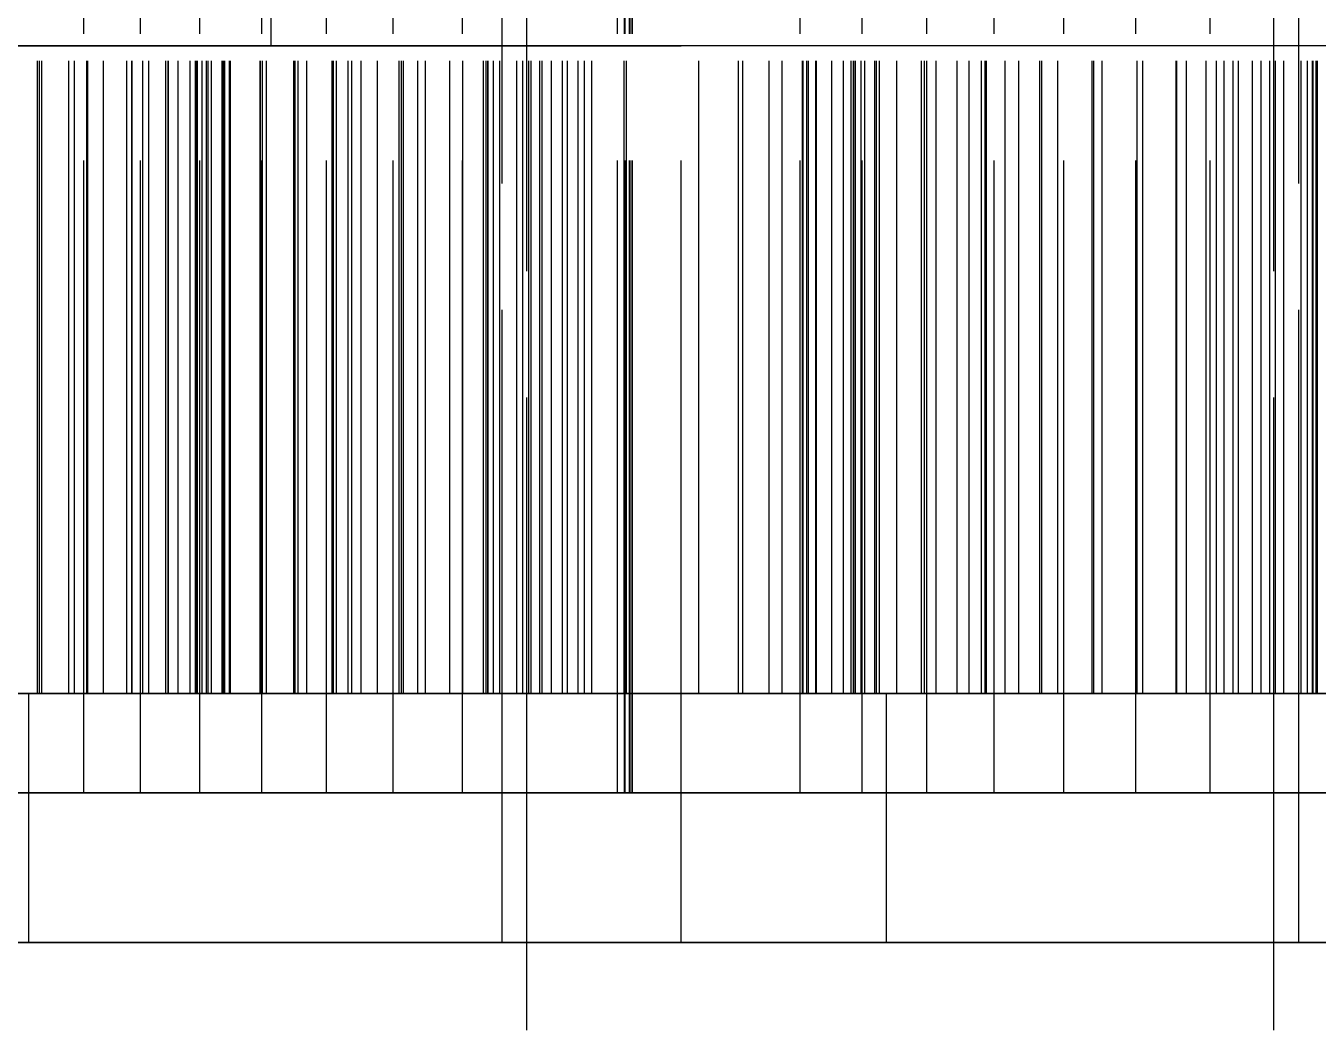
# Model space of a CAD drawing. Header units: millimetres. Extents: x -9 to 234, y -53 to 196.
# Drawn here: x 165.72 to 168.315, y -18.678 to -16.66 of the extents above; entities that cross this region are included whole.
import ezdxf

# ---------------------------------------------------------------- set-up
doc = ezdxf.new("R2010")
doc.units = ezdxf.units.MM
doc.linetypes.add('DASHED', pattern=[1.524, 1.27, -0.254])
doc.layers.add('HIDDEN', color=8, linetype='DASHED')
doc.layers.add('VISIBLE', color=7, linetype='CONTINUOUS')

msp = doc.modelspace()

# ---------------------------------------------------------------- linework, layer by layer
at = {"layer": 'HIDDEN'}
for points in [[(166.21207, -16.7), (166.21207, -14.9)], [(165.83628, -18.2), (165.83628, -15.2)], [(165.83628, -18.2), (165.83628, -15.2)], [(165.94992, -18.2), (165.94992, -15.2)], [(165.94992, -18.2), (165.94992, -15.2)], [(166.06918, -18.2), (166.06918, -15.2)], [(166.06918, -18.2), (166.06918, -15.2)], [(166.19372, -18.2), (166.19372, -15.2)], [(166.19372, -18.2), (166.19372, -15.2)], [(166.32324, -18.2), (166.32324, -15.2)], [(166.32324, -18.2), (166.32324, -15.2)], [(166.45753, -18.2), (166.45753, -15.2)], [(166.45753, -18.2), (166.45753, -15.2)], [(166.59637, -18.2), (166.59637, -15.2)], [(166.59637, -18.2), (166.59637, -15.2)], [(166.90755, -18.2), (166.90755, -15.2)], [(166.90755, -18.2), (166.90755, -15.2)], [(166.92161, -18.2), (166.92161, -15.2)], [(166.92161, -18.2), (166.92161, -15.2)], [(166.92309, -18.2), (166.92309, -15.2)], [(166.92309, -18.2), (166.92309, -15.2)], [(166.9317, -18.2), (166.9317, -15.2)], [(166.9317, -18.2), (166.9317, -15.2)], [(166.93299, -18.2), (166.93299, -15.2)], [(166.93299, -18.2), (166.93299, -15.2)], [(166.93707, -18.2), (166.93707, -15.2)], [(166.93707, -18.2), (166.93707, -15.2)], [(166.93756, -18.2), (166.93756, -15.2)], [(166.93756, -18.2), (166.93756, -15.2)], [(167.27447, -18.2), (167.27447, -15.2)], [(167.27447, -18.2), (167.27447, -15.2)], [(167.39896, -18.2), (167.39896, -15.2)], [(167.39896, -18.2), (167.39896, -15.2)], [(167.52893, -18.2), (167.52893, -15.2)], [(167.52893, -18.2), (167.52893, -15.2)], [(167.66401, -18.2), (167.66401, -15.2)], [(167.66401, -18.2), (167.66401, -15.2)], [(167.80393, -18.2), (167.80393, -15.2)], [(167.80393, -18.2), (167.80393, -15.2)], [(167.94847, -18.2), (167.94847, -15.2)], [(167.94847, -18.2), (167.94847, -15.2)], [(168.09743, -18.2), (168.09743, -15.2)], [(168.09743, -18.2), (168.09743, -15.2)], [(166.72582, -20.2), (166.72582, -15.3)], [(168.22582, -20.2), (168.22582, -15.3)], [(165.74308, -18), (165.74308, -15.4)], [(165.74718, -18), (165.74718, -15.4)], [(165.75198, -18), (165.75198, -15.4)], [(165.80634, -18), (165.80634, -15.4)], [(165.81761, -18), (165.81761, -15.4)], [(165.84212, -18), (165.84212, -15.4)], [(165.844, -18), (165.844, -15.4)], [(165.87597, -18), (165.87597, -15.4)], [(165.92237, -18), (165.92237, -15.4)], [(165.93263, -18), (165.93263, -15.4)], [(165.93317, -18), (165.93317, -15.4)], [(165.95431, -18), (165.95431, -15.4)], [(165.96697, -18), (165.96697, -15.4)], [(166.00078, -18), (166.00078, -15.4)], [(166.00547, -18), (166.00547, -15.4)], [(166.00598, -18), (166.00598, -15.4)], [(166.02577, -18), (166.02577, -15.4)], [(166.04945, -18), (166.04945, -15.4)], [(166.04953, -18), (166.04953, -15.4)], [(166.06059, -18), (166.06059, -15.4)], [(166.06226, -18), (166.06226, -15.4)], [(166.06469, -18), (166.06469, -15.4)], [(166.07347, -18), (166.07347, -15.4)], [(166.08224, -18), (166.08224, -15.4)], [(166.08604, -18), (166.08604, -15.4)], [(166.09246, -18), (166.09246, -15.4)], [(166.11404, -18), (166.11404, -15.4)], [(166.1169, -18), (166.1169, -15.4)], [(166.11926, -18), (166.11926, -15.4)], [(166.12843, -18), (166.12843, -15.4)], [(166.13039, -18), (166.13039, -15.4)], [(166.19052, -18), (166.19052, -15.4)], [(166.19062, -18), (166.19062, -15.4)], [(166.19459, -18), (166.19459, -15.4)], [(166.20321, -18), (166.20321, -15.4)], [(166.25789, -18), (166.25789, -15.4)], [(166.26022, -18), (166.26022, -15.4)], [(166.26656, -18), (166.26656, -15.4)], [(166.28369, -18), (166.28369, -15.4)], [(166.33464, -18), (166.33464, -15.4)], [(166.33501, -18), (166.33501, -15.4)], [(166.3378, -18), (166.3378, -15.4)], [(166.34361, -18), (166.34361, -15.4)], [(166.36683, -18), (166.36683, -15.4)], [(166.37429, -18), (166.37429, -15.4)], [(166.39321, -18), (166.39321, -15.4)], [(166.426, -18), (166.426, -15.4)], [(166.46951, -18), (166.46951, -15.4)], [(166.47389, -18), (166.47389, -15.4)], [(166.47771, -18), (166.47771, -15.4)], [(166.50675, -18), (166.50675, -15.4)], [(166.52213, -18), (166.52213, -15.4)], [(166.57134, -18), (166.57134, -15.4)], [(166.59734, -18), (166.59734, -15.4)], [(166.63857, -18), (166.63857, -15.4)], [(166.64368, -18), (166.64368, -15.4)], [(166.64747, -18), (166.64747, -15.4)], [(166.64823, -18), (166.64823, -15.4)], [(166.65849, -18), (166.65849, -15.4)], [(166.67121, -18), (166.67121, -15.4)], [(166.67582, -18.5), (166.67582, -15.4)], [(166.7059, -18), (166.7059, -15.4)], [(166.71753, -18), (166.71753, -15.4)], [(166.72969, -18), (166.72969, -15.4)], [(166.73434, -18), (166.73434, -15.4)], [(166.75149, -18), (166.75149, -15.4)], [(166.75172, -18), (166.75172, -15.4)], [(166.75631, -18), (166.75631, -15.4)], [(166.77488, -18), (166.77488, -15.4)], [(166.79705, -18), (166.79705, -15.4)], [(166.80749, -18), (166.80749, -15.4)], [(166.82849, -18), (166.82849, -15.4)], [(166.84112, -18), (166.84112, -15.4)], [(166.85584, -18), (166.85584, -15.4)], [(166.921, -18), (166.921, -15.4)], [(166.92596, -18), (166.92596, -15.4)], [(167.07088, -18), (167.07088, -15.4)], [(167.15063, -18), (167.15063, -15.4)], [(167.15957, -18), (167.15957, -15.4)], [(167.21192, -18), (167.21192, -15.4)], [(167.23808, -18), (167.23808, -15.4)], [(167.27905, -18), (167.27905, -15.4)], [(167.28019, -18), (167.28019, -15.4)], [(167.28786, -18), (167.28786, -15.4)], [(167.29101, -18), (167.29101, -15.4)], [(167.3058, -18), (167.3058, -15.4)], [(167.30719, -18), (167.30719, -15.4)], [(167.33828, -18), (167.33828, -15.4)], [(167.36176, -18), (167.36176, -15.4)], [(167.37674, -18), (167.37674, -15.4)], [(167.38156, -18), (167.38156, -15.4)], [(167.382, -18), (167.382, -15.4)], [(167.38551, -18), (167.38551, -15.4)], [(167.39705, -18), (167.39705, -15.4)], [(167.39706, -18), (167.39706, -15.4)], [(167.40418, -18), (167.40418, -15.4)], [(167.42452, -18), (167.42452, -15.4)], [(167.42755, -18), (167.42755, -15.4)], [(167.43362, -18), (167.43362, -15.4)], [(167.46842, -18), (167.46842, -15.4)], [(167.51802, -18), (167.51802, -15.4)], [(167.52409, -18), (167.52409, -15.4)], [(167.52874, -18), (167.52874, -15.4)], [(167.54746, -18), (167.54746, -15.4)], [(167.58988, -18), (167.58988, -15.4)], [(167.61364, -18), (167.61364, -15.4)], [(167.63823, -18), (167.63823, -15.4)], [(167.64584, -18), (167.64584, -15.4)], [(167.6485, -18), (167.6485, -15.4)], [(167.68611, -18), (167.68611, -15.4)], [(167.71356, -18), (167.71356, -15.4)], [(167.75565, -18), (167.75565, -15.4)], [(167.75936, -18), (167.75936, -15.4)], [(167.79207, -18), (167.79207, -15.4)], [(167.8606, -18), (167.8606, -15.4)], [(167.86402, -18), (167.86402, -15.4)], [(167.88076, -18), (167.88076, -15.4)], [(167.95118, -18), (167.95118, -15.4)], [(167.96262, -18), (167.96262, -15.4)], [(168.02928, -18), (168.02928, -15.4)], [(168.03064, -18), (168.03064, -15.4)], [(168.0504, -18), (168.0504, -15.4)], [(168.08956, -18), (168.08956, -15.4)], [(168.11052, -18), (168.11052, -15.4)], [(168.12555, -18), (168.12555, -15.4)], [(168.14415, -18), (168.14415, -15.4)], [(168.15459, -18), (168.15459, -15.4)], [(168.18269, -18), (168.18269, -15.4)], [(168.19991, -18), (168.19991, -15.4)], [(168.20015, -18), (168.20015, -15.4)], [(168.2173, -18), (168.2173, -15.4)], [(168.22908, -18), (168.22908, -15.4)], [(168.24574, -18), (168.24574, -15.4)], [(168.27582, -18.5), (168.27582, -15.4)], [(168.28043, -18), (168.28043, -15.4)], [(168.29315, -18), (168.29315, -15.4)], [(168.30341, -18), (168.30341, -15.4)], [(168.30417, -18), (168.30417, -15.4)], [(168.31049, -18), (168.31049, -15.4)], [(168.31307, -18), (168.31307, -15.4)], [(166.21207, -16.7), (165.97616, -16.7), (165.74026, -16.7), (165.50435, -16.7), (165.26844, -16.7), (165.03254, -16.7), (164.79663, -16.7), (164.56073, -16.7), (164.32482, -16.7), (164.08892, -16.7), (163.85301, -16.7), (163.6171, -16.7), (163.3812, -16.7), (163.14529, -16.7), (162.90939, -16.7), (162.67348, -16.7), (162.43757, -16.7), (162.20167, -16.7)], [(165.60614, -16.7), (165.73607, -16.7), (165.86599, -16.7), (165.99592, -16.7), (166.12584, -16.7), (166.25577, -16.7), (166.3857, -16.7), (166.51562, -16.7), (166.64555, -16.7), (166.77547, -16.7), (166.9054, -16.7), (167.03533, -16.7)], [(168.40439, -16.7), (168.26153, -16.7), (168.11868, -16.7), (167.97582, -16.7), (167.83296, -16.7), (167.69011, -16.7), (167.54725, -16.7), (167.40439, -16.7), (167.26153, -16.7), (167.11868, -16.7), (166.97582, -16.7), (166.83296, -16.7), (166.69011, -16.7), (166.54725, -16.7), (166.40439, -16.7), (166.26153, -16.7), (166.11868, -16.7), (165.97582, -16.7), (165.83296, -16.7), (165.69011, -16.7)], [(165.69339, -16.7), (165.72256, -16.7), (165.75174, -16.7), (165.78091, -16.7), (165.81008, -16.7), (165.83925, -16.7), (165.86843, -16.7), (165.8976, -16.7), (165.92677, -16.7), (165.95594, -16.7), (165.98512, -16.7), (166.01429, -16.7), (166.04346, -16.7), (166.07263, -16.7), (166.10181, -16.7), (166.13098, -16.7), (166.16015, -16.7), (166.18932, -16.7), (166.2185, -16.7), (166.24767, -16.7), (166.27684, -16.7), (166.30601, -16.7), (166.33519, -16.7), (166.36436, -16.7), (166.39353, -16.7), (166.4227, -16.7), (166.45188, -16.7), (166.48105, -16.7), (166.51022, -16.7), (166.53939, -16.7), (166.56857, -16.7), (166.59774, -16.7), (166.62691, -16.7), (166.65608, -16.7), (166.68526, -16.7), (166.71443, -16.7), (166.7436, -16.7), (166.77277, -16.7), (166.80195, -16.7), (166.83112, -16.7), (166.86029, -16.7), (166.88946, -16.7), (166.91864, -16.7), (166.94781, -16.7), (166.97698, -16.7), (167.00615, -16.7), (167.03533, -16.7)], [(168.34657, -16.7), (168.22799, -16.7), (168.10941, -16.7), (167.99082, -16.7), (167.87224, -16.7), (167.75366, -16.7), (167.63507, -16.7), (167.51649, -16.7), (167.3979, -16.7), (167.27932, -16.7), (167.16074, -16.7), (167.04215, -16.7), (166.92357, -16.7), (166.80499, -16.7), (166.6864, -16.7), (166.56782, -16.7), (166.44924, -16.7), (166.33065, -16.7), (166.21207, -16.7)], [(167.03533, -18.2), (167.03533, -16.7)], [(165.75198, -18), (165.50379, -18)], [(165.61543, -18), (165.74718, -18)], [(165.63219, -18), (165.74308, -18)], [(165.69242, -18), (165.80634, -18)], [(165.81761, -18), (165.70527, -18)], [(165.84212, -18), (165.71368, -18)], [(168.33693, -18), (168.28138, -18), (168.22582, -18), (168.17026, -18), (168.11471, -18), (168.05915, -18), (168.0036, -18), (167.94804, -18), (167.89249, -18), (167.83693, -18), (167.78138, -18), (167.72582, -18), (167.67026, -18), (167.61471, -18), (167.55915, -18), (167.5036, -18), (167.44804, -18), (167.39249, -18), (167.33693, -18), (167.28138, -18), (167.22582, -18), (167.17026, -18), (167.11471, -18), (167.05915, -18), (167.0036, -18), (166.94804, -18), (166.89249, -18), (166.83693, -18), (166.78138, -18), (166.72582, -18), (166.67026, -18), (166.61471, -18), (166.55915, -18), (166.5036, -18), (166.44804, -18), (166.39249, -18), (166.33693, -18), (166.28138, -18), (166.22582, -18), (166.17026, -18), (166.11471, -18), (166.05915, -18), (166.0036, -18), (165.94804, -18), (165.89249, -18), (165.83693, -18), (165.78138, -18), (165.72582, -18)], [(165.72582, -18), (165.76218, -18), (165.79854, -18), (165.8349, -18), (165.87127, -18), (165.90763, -18), (165.94399, -18), (165.98035, -18), (166.01671, -18), (166.05307, -18), (166.08944, -18), (166.1258, -18), (166.16216, -18), (166.19852, -18), (166.23488, -18), (166.27124, -18), (166.3076, -18), (166.34397, -18), (166.38033, -18), (166.41669, -18), (166.45305, -18), (166.48941, -18), (166.52577, -18), (166.56214, -18), (166.5985, -18), (166.63486, -18), (166.67122, -18), (166.70758, -18), (166.74394, -18), (166.78031, -18), (166.81667, -18), (166.85303, -18), (166.88939, -18), (166.92575, -18), (166.96211, -18), (166.99848, -18), (167.03484, -18), (167.0712, -18), (167.10756, -18), (167.14392, -18), (167.18028, -18), (167.21664, -18), (167.25301, -18), (167.28937, -18), (167.32573, -18), (167.36209, -18), (167.39845, -18), (167.43481, -18), (167.47118, -18), (167.50754, -18), (167.5439, -18), (167.58026, -18), (167.61662, -18), (167.65298, -18), (167.68935, -18), (167.72571, -18), (167.76207, -18), (167.79843, -18), (167.83479, -18), (167.87115, -18), (167.90751, -18), (167.94388, -18), (167.98024, -18), (168.0166, -18)], [(165.72582, -18.5), (165.72582, -18)], [(165.74308, -18), (165.844, -18)], [(165.74718, -18), (165.87597, -18)], [(166.26656, -18), (165.75198, -18)], [(165.80634, -18), (165.92237, -18)], [(165.93263, -18), (165.81761, -18)], [(165.96697, -18), (165.84212, -18)], [(165.844, -18), (165.93317, -18)], [(165.87597, -18), (166.00078, -18)], [(165.92237, -18), (166.33464, -18)], [(166.34361, -18), (165.93263, -18)], [(165.93317, -18), (166.00547, -18)], [(165.95431, -18), (166.00598, -18)], [(166.1169, -18), (165.95431, -18)], [(166.08604, -18), (165.96697, -18)], [(166.00078, -18), (166.11926, -18)], [(166.00547, -18), (166.19052, -18)], [(166.00598, -18), (166.06469, -18)], [(166.02577, -18), (166.19459, -18)], [(166.07347, -18), (166.02577, -18)], [(166.04945, -18), (166.04953, -18)], [(166.06059, -18), (166.04945, -18)], [(166.04953, -18), (166.06226, -18)], [(166.08224, -18), (166.06059, -18)], [(166.06226, -18), (166.09246, -18)], [(166.06469, -18), (166.13039, -18)], [(166.12843, -18), (166.07347, -18)], [(166.11404, -18), (166.08224, -18)], [(166.47771, -18), (166.08604, -18)], [(166.09246, -18), (166.26656, -18)], [(166.36683, -18), (166.11404, -18)], [(166.25789, -18), (166.1169, -18)], [(166.11926, -18), (166.50675, -18)], [(166.19062, -18), (166.12843, -18)], [(166.13039, -18), (166.20321, -18)], [(166.19052, -18), (166.75172, -18)], [(166.26022, -18), (166.19062, -18)], [(166.19459, -18), (166.33501, -18)], [(166.20321, -18), (166.28369, -18)], [(166.39321, -18), (166.25789, -18)], [(166.3378, -18), (166.26022, -18)], [(166.28369, -18), (166.37429, -18)], [(166.33464, -18), (166.34361, -18)], [(166.33501, -18), (166.46951, -18)], [(166.426, -18), (166.3378, -18)], [(166.47389, -18), (166.36683, -18)], [(166.37429, -18), (166.72969, -18)], [(166.52213, -18), (166.39321, -18)], [(166.77488, -18), (166.426, -18)], [(166.46951, -18), (166.59734, -18)], [(166.57134, -18), (166.47389, -18)], [(166.72969, -18), (166.47771, -18)], [(166.50675, -18), (166.77488, -18)], [(166.64368, -18), (166.52213, -18)], [(166.65849, -18), (166.57134, -18)], [(166.59734, -18), (166.71753, -18)], [(166.63857, -18), (166.64823, -18)], [(166.64747, -18), (166.63857, -18)], [(166.75631, -18), (166.64368, -18)], [(166.75172, -18), (166.64747, -18)], [(166.64823, -18), (166.67121, -18)], [(166.73434, -18), (166.65849, -18)], [(166.67121, -18), (166.7059, -18)], [(166.7059, -18), (166.75149, -18)], [(166.71753, -18), (166.82849, -18)], [(166.79705, -18), (166.73434, -18)], [(166.75149, -18), (166.80749, -18)], [(166.85584, -18), (166.75631, -18)], [(166.84112, -18), (166.79705, -18)], [(166.80749, -18), (167.07088, -18)], [(166.82849, -18), (166.92596, -18)], [(166.921, -18), (166.84112, -18)], [(167.15063, -18), (166.85584, -18)], [(167.51802, -18), (166.921, -18)], [(166.92596, -18), (167.21192, -18)], [(167.07088, -18), (167.15957, -18)], [(167.61364, -18), (167.15063, -18)], [(167.15957, -18), (167.23808, -18)], [(167.21192, -18), (167.68611, -18)], [(167.23808, -18), (167.3058, -18)], [(167.27905, -18), (167.28786, -18)], [(167.28019, -18), (167.27905, -18)], [(167.29101, -18), (167.28019, -18)], [(167.28786, -18), (167.30719, -18)], [(167.52874, -18), (167.29101, -18)], [(167.3058, -18), (167.36176, -18)], [(167.30719, -18), (167.33828, -18)], [(167.33828, -18), (167.38551, -18)], [(167.36176, -18), (167.40418, -18)], [(167.37674, -18), (167.382, -18)], [(167.38156, -18), (167.37674, -18)], [(167.39706, -18), (167.38156, -18)], [(167.382, -18), (167.39705, -18)], [(167.38551, -18), (167.61364, -18)], [(167.39705, -18), (167.63823, -18)], [(167.42452, -18), (167.39706, -18)], [(167.40418, -18), (167.42755, -18)], [(167.46842, -18), (167.42452, -18)], [(167.42755, -18), (167.43362, -18)], [(167.43362, -18), (168.03064, -18)], [(168.33703, -18), (168.28147, -18), (168.22592, -18), (168.17036, -18), (168.11481, -18), (168.05925, -18), (168.0037, -18), (167.94814, -18), (167.89259, -18), (167.83703, -18), (167.78147, -18), (167.72592, -18), (167.67036, -18), (167.61481, -18), (167.55925, -18), (167.5037, -18), (167.44814, -18)], [(167.44814, -18), (167.47633, -18), (167.50453, -18), (167.53272, -18), (167.56091, -18), (167.58911, -18), (167.6173, -18), (167.64549, -18), (167.67369, -18), (167.70188, -18), (167.73007, -18), (167.75827, -18), (167.78646, -18), (167.81465, -18), (167.84285, -18), (167.87104, -18), (167.89923, -18), (167.92743, -18), (167.95562, -18), (167.98381, -18), (168.01201, -18), (168.0402, -18), (168.06839, -18), (168.09659, -18), (168.12478, -18), (168.15297, -18), (168.18117, -18), (168.20936, -18), (168.23755, -18), (168.26575, -18), (168.29394, -18), (168.32213, -18)], [(167.44814, -18.2), (167.44814, -18)], [(167.68611, -18), (167.46842, -18)], [(167.52409, -18), (167.51802, -18)], [(167.54746, -18), (167.52409, -18)], [(167.6485, -18), (167.52874, -18)], [(167.58988, -18), (167.54746, -18)], [(167.64584, -18), (167.58988, -18)], [(167.63823, -18), (167.75565, -18)], [(167.71356, -18), (167.64584, -18)], [(167.75936, -18), (167.6485, -18)], [(167.79207, -18), (167.71356, -18)], [(167.75565, -18), (167.86402, -18)], [(167.8606, -18), (167.75936, -18)], [(167.88076, -18), (167.79207, -18)], [(167.95118, -18), (167.8606, -18)], [(167.86402, -18), (167.96262, -18)], [(168.14415, -18), (167.88076, -18)], [(168.02928, -18), (167.95118, -18)], [(167.96262, -18), (168.0504, -18)], [(168.0166, -18), (168.03579, -18), (168.05499, -18), (168.07418, -18), (168.09338, -18), (168.11257, -18), (168.13176, -18), (168.15096, -18), (168.17015, -18), (168.18935, -18), (168.20854, -18), (168.22773, -18), (168.24693, -18), (168.26612, -18), (168.28532, -18), (168.30451, -18), (168.3237, -18)], [(168.08956, -18), (168.02928, -18)], [(168.03064, -18), (168.11052, -18)], [(168.0504, -18), (168.12555, -18)], [(168.22908, -18), (168.08956, -18)], [(168.11052, -18), (168.15459, -18)], [(168.12555, -18), (168.18269, -18)], [(168.20015, -18), (168.14415, -18)], [(168.15459, -18), (168.2173, -18)], [(168.18269, -18), (168.31049, -18)], [(168.76112, -18), (168.19991, -18)], [(168.19991, -18), (168.30417, -18)], [(168.24574, -18), (168.20015, -18)], [(168.2173, -18), (168.29315, -18)], [(168.81142, -18), (168.22908, -18)], [(168.28043, -18), (168.24574, -18)], [(168.30341, -18), (168.28043, -18)], [(168.29315, -18), (168.3803, -18)], [(168.31307, -18), (168.30341, -18)], [(168.30417, -18), (168.31307, -18)], [(168.31049, -18), (168.89682, -18)], [(172.18333, -18.2), (171.42143, -18.2), (170.65952, -18.2), (169.89762, -18.2), (169.13571, -18.2), (168.37381, -18.2), (167.6119, -18.2), (166.85, -18.2), (166.0881, -18.2), (165.32619, -18.2), (164.56429, -18.2), (163.80238, -18.2), (163.04048, -18.2), (162.27857, -18.2)], [(165.45992, -18.2), (165.83628, -18.2)], [(165.83628, -18.2), (165.45992, -18.2)], [(165.83628, -18.2), (165.94992, -18.2)], [(165.94992, -18.2), (165.83628, -18.2)], [(165.94992, -18.2), (166.06918, -18.2)], [(166.06918, -18.2), (165.94992, -18.2)], [(166.06918, -18.2), (166.19372, -18.2)], [(166.19372, -18.2), (166.06918, -18.2)], [(166.19372, -18.2), (166.32324, -18.2)], [(166.32324, -18.2), (166.19372, -18.2)], [(166.32324, -18.2), (166.45753, -18.2)], [(166.45753, -18.2), (166.32324, -18.2)], [(166.45753, -18.2), (166.59637, -18.2)], [(166.59637, -18.2), (166.45753, -18.2)], [(166.59637, -18.2), (166.92161, -18.2)], [(166.92161, -18.2), (166.59637, -18.2)], [(166.92309, -18.2), (166.90755, -18.2)], [(166.90755, -18.2), (167.27447, -18.2)], [(167.27447, -18.2), (166.90755, -18.2)], [(166.90755, -18.2), (166.92309, -18.2)], [(166.92161, -18.2), (166.9317, -18.2)], [(166.9317, -18.2), (166.92161, -18.2)], [(166.93299, -18.2), (166.92309, -18.2)], [(166.92309, -18.2), (166.93299, -18.2)], [(166.9317, -18.2), (166.93707, -18.2)], [(166.93707, -18.2), (166.9317, -18.2)], [(166.93756, -18.2), (166.93299, -18.2)], [(166.93299, -18.2), (166.93756, -18.2)], [(166.93707, -18.2), (166.93756, -18.2)], [(166.93756, -18.2), (166.93707, -18.2)], [(167.27447, -18.2), (167.39896, -18.2)], [(167.39896, -18.2), (167.27447, -18.2)], [(167.39896, -18.2), (167.52893, -18.2)], [(167.52893, -18.2), (167.39896, -18.2)], [(167.52893, -18.2), (167.66401, -18.2)], [(167.66401, -18.2), (167.52893, -18.2)], [(167.66401, -18.2), (167.80393, -18.2)], [(167.80393, -18.2), (167.66401, -18.2)], [(167.80393, -18.2), (167.94847, -18.2)], [(167.94847, -18.2), (167.80393, -18.2)], [(167.94847, -18.2), (168.09743, -18.2)], [(168.09743, -18.2), (167.94847, -18.2)], [(168.09743, -18.2), (168.41362, -18.2)], [(168.41362, -18.2), (168.09743, -18.2)], [(168.40233, -18.5), (168.26337, -18.5), (168.12441, -18.5), (167.98544, -18.5), (167.84648, -18.5), (167.70752, -18.5), (167.56856, -18.5), (167.4296, -18.5), (167.29064, -18.5), (167.15168, -18.5), (167.01272, -18.5), (166.87376, -18.5), (166.7348, -18.5), (166.59584, -18.5), (166.45688, -18.5), (166.31791, -18.5), (166.17895, -18.5), (166.03999, -18.5), (165.90103, -18.5), (165.76207, -18.5), (165.62311, -18.5)], [(168.40439, -18.5), (168.26153, -18.5), (168.11868, -18.5), (167.97582, -18.5), (167.83296, -18.5), (167.69011, -18.5), (167.54725, -18.5), (167.40439, -18.5), (167.26153, -18.5), (167.11868, -18.5), (166.97582, -18.5), (166.83296, -18.5), (166.69011, -18.5), (166.54725, -18.5), (166.40439, -18.5), (166.26153, -18.5), (166.11868, -18.5), (165.97582, -18.5), (165.83296, -18.5), (165.69011, -18.5)], [(168.38749, -18.5), (168.27539, -18.5), (168.16328, -18.5), (168.05118, -18.5), (167.93908, -18.5), (167.82698, -18.5), (167.71488, -18.5), (167.60278, -18.5), (167.49068, -18.5), (167.37858, -18.5), (167.26648, -18.5), (167.15438, -18.5), (167.04228, -18.5), (166.93018, -18.5), (166.81808, -18.5), (166.70598, -18.5), (166.59387, -18.5), (166.48177, -18.5), (166.36967, -18.5), (166.25757, -18.5), (166.14547, -18.5), (166.03337, -18.5), (165.92127, -18.5), (165.80917, -18.5), (165.69707, -18.5)], [(165.69979, -18.5), (165.73689, -18.5), (165.77399, -18.5), (165.81109, -18.5), (165.84818, -18.5), (165.88528, -18.5), (165.92238, -18.5), (165.95948, -18.5), (165.99658, -18.5), (166.03367, -18.5), (166.07077, -18.5), (166.10787, -18.5), (166.14497, -18.5), (166.18207, -18.5), (166.21917, -18.5), (166.25626, -18.5), (166.29336, -18.5), (166.33046, -18.5), (166.36756, -18.5), (166.40466, -18.5), (166.44175, -18.5), (166.47885, -18.5), (166.51595, -18.5), (166.55305, -18.5), (166.59015, -18.5), (166.62725, -18.5), (166.66434, -18.5), (166.70144, -18.5), (166.73854, -18.5), (166.77564, -18.5), (166.81274, -18.5), (166.84983, -18.5), (166.88693, -18.5), (166.92403, -18.5), (166.96113, -18.5), (166.99823, -18.5), (167.03533, -18.5)], [(168.33693, -18.5), (168.28138, -18.5), (168.22582, -18.5), (168.17026, -18.5), (168.11471, -18.5), (168.05915, -18.5), (168.0036, -18.5), (167.94804, -18.5), (167.89249, -18.5), (167.83693, -18.5), (167.78138, -18.5), (167.72582, -18.5), (167.67026, -18.5), (167.61471, -18.5), (167.55915, -18.5), (167.5036, -18.5), (167.44804, -18.5), (167.39249, -18.5), (167.33693, -18.5), (167.28138, -18.5), (167.22582, -18.5), (167.17026, -18.5), (167.11471, -18.5), (167.05915, -18.5), (167.0036, -18.5), (166.94804, -18.5), (166.89249, -18.5), (166.83693, -18.5), (166.78138, -18.5), (166.72582, -18.5), (166.67026, -18.5), (166.61471, -18.5), (166.55915, -18.5), (166.5036, -18.5), (166.44804, -18.5), (166.39249, -18.5), (166.33693, -18.5), (166.28138, -18.5), (166.22582, -18.5), (166.17026, -18.5), (166.11471, -18.5), (166.05915, -18.5), (166.0036, -18.5), (165.94804, -18.5), (165.89249, -18.5), (165.83693, -18.5), (165.78138, -18.5), (165.72582, -18.5)], [(165.72582, -18.5), (165.76218, -18.5), (165.79854, -18.5), (165.8349, -18.5), (165.87127, -18.5), (165.90763, -18.5), (165.94399, -18.5), (165.98035, -18.5), (166.01671, -18.5), (166.05307, -18.5), (166.08944, -18.5), (166.1258, -18.5), (166.16216, -18.5), (166.19852, -18.5), (166.23488, -18.5), (166.27124, -18.5), (166.3076, -18.5), (166.34397, -18.5), (166.38033, -18.5), (166.41669, -18.5), (166.45305, -18.5), (166.48941, -18.5), (166.52577, -18.5), (166.56214, -18.5), (166.5985, -18.5), (166.63486, -18.5), (166.67122, -18.5), (166.70758, -18.5), (166.74394, -18.5), (166.78031, -18.5), (166.81667, -18.5), (166.85303, -18.5), (166.88939, -18.5), (166.92575, -18.5), (166.96211, -18.5), (166.99848, -18.5), (167.03484, -18.5), (167.0712, -18.5), (167.10756, -18.5), (167.14392, -18.5), (167.18028, -18.5), (167.21664, -18.5), (167.25301, -18.5), (167.28937, -18.5), (167.32573, -18.5), (167.36209, -18.5), (167.39845, -18.5), (167.43481, -18.5), (167.47118, -18.5), (167.50754, -18.5), (167.5439, -18.5), (167.58026, -18.5), (167.61662, -18.5), (167.65298, -18.5), (167.68935, -18.5), (167.72571, -18.5), (167.76207, -18.5), (167.79843, -18.5), (167.83479, -18.5), (167.87115, -18.5), (167.90751, -18.5), (167.94388, -18.5), (167.98024, -18.5), (168.0166, -18.5)], [(168.27582, -18.5), (168.25042, -18.5), (168.22503, -18.5), (168.19963, -18.5), (168.17423, -18.5), (168.14884, -18.5), (168.12344, -18.5), (168.09804, -18.5), (168.07265, -18.5), (168.04725, -18.5), (168.02185, -18.5), (167.99645, -18.5), (167.97106, -18.5), (167.94566, -18.5), (167.92026, -18.5), (167.89487, -18.5), (167.86947, -18.5), (167.84407, -18.5), (167.81868, -18.5), (167.79328, -18.5), (167.76788, -18.5), (167.74249, -18.5), (167.71709, -18.5), (167.69169, -18.5), (167.6663, -18.5), (167.6409, -18.5), (167.6155, -18.5), (167.59011, -18.5), (167.56471, -18.5), (167.53931, -18.5), (167.51391, -18.5), (167.48852, -18.5), (167.46312, -18.5), (167.43772, -18.5), (167.41233, -18.5), (167.38693, -18.5), (167.36153, -18.5), (167.33614, -18.5), (167.31074, -18.5), (167.28534, -18.5), (167.25995, -18.5), (167.23455, -18.5), (167.20915, -18.5), (167.18376, -18.5), (167.15836, -18.5), (167.13296, -18.5), (167.10757, -18.5), (167.08217, -18.5), (167.05677, -18.5), (167.03138, -18.5), (167.00598, -18.5), (166.98058, -18.5), (166.95518, -18.5), (166.92979, -18.5), (166.90439, -18.5), (166.87899, -18.5), (166.8536, -18.5), (166.8282, -18.5), (166.8028, -18.5), (166.77741, -18.5), (166.75201, -18.5), (166.72661, -18.5), (166.70122, -18.5), (166.67582, -18.5)], [(166.67582, -18.5), (166.69244, -18.5), (166.70906, -18.5), (166.72569, -18.5), (166.74231, -18.5), (166.75893, -18.5), (166.77555, -18.5), (166.79218, -18.5), (166.8088, -18.5), (166.82542, -18.5), (166.84204, -18.5), (166.85867, -18.5), (166.87529, -18.5), (166.89191, -18.5), (166.90853, -18.5), (166.92516, -18.5), (166.94178, -18.5), (166.9584, -18.5), (166.97502, -18.5), (166.99165, -18.5), (167.00827, -18.5), (167.02489, -18.5), (167.04151, -18.5), (167.05814, -18.5), (167.07476, -18.5), (167.09138, -18.5), (167.108, -18.5), (167.12463, -18.5), (167.14125, -18.5), (167.15787, -18.5), (167.17449, -18.5), (167.19112, -18.5), (167.20774, -18.5), (167.22436, -18.5), (167.24098, -18.5), (167.2576, -18.5), (167.27423, -18.5), (167.29085, -18.5), (167.30747, -18.5), (167.32409, -18.5), (167.34072, -18.5), (167.35734, -18.5), (167.37396, -18.5), (167.39058, -18.5), (167.40721, -18.5), (167.42383, -18.5), (167.44045, -18.5), (167.45707, -18.5), (167.4737, -18.5), (167.49032, -18.5), (167.50694, -18.5), (167.52356, -18.5), (167.54019, -18.5), (167.55681, -18.5), (167.57343, -18.5), (167.59005, -18.5), (167.60668, -18.5), (167.6233, -18.5), (167.63992, -18.5), (167.65654, -18.5), (167.67317, -18.5), (167.68979, -18.5), (167.70641, -18.5), (167.72303, -18.5)], [(168.22582, -18.5), (168.20201, -18.5), (168.1782, -18.5), (168.15439, -18.5), (168.13058, -18.5), (168.10677, -18.5), (168.08296, -18.5), (168.05915, -18.5), (168.03534, -18.5), (168.01153, -18.5), (167.98772, -18.5), (167.96391, -18.5), (167.94011, -18.5), (167.9163, -18.5), (167.89249, -18.5), (167.86868, -18.5), (167.84487, -18.5), (167.82106, -18.5), (167.79725, -18.5), (167.77344, -18.5), (167.74963, -18.5), (167.72582, -18.5), (167.70201, -18.5), (167.6782, -18.5), (167.65439, -18.5), (167.63058, -18.5), (167.60677, -18.5), (167.58296, -18.5), (167.55915, -18.5), (167.53534, -18.5), (167.51153, -18.5), (167.48772, -18.5), (167.46391, -18.5), (167.44011, -18.5), (167.4163, -18.5), (167.39249, -18.5), (167.36868, -18.5), (167.34487, -18.5), (167.32106, -18.5), (167.29725, -18.5), (167.27344, -18.5), (167.24963, -18.5), (167.22582, -18.5), (167.20201, -18.5), (167.1782, -18.5), (167.15439, -18.5), (167.13058, -18.5), (167.10677, -18.5), (167.08296, -18.5), (167.05915, -18.5), (167.03534, -18.5), (167.01153, -18.5), (166.98772, -18.5), (166.96391, -18.5), (166.94011, -18.5), (166.9163, -18.5), (166.89249, -18.5), (166.86868, -18.5), (166.84487, -18.5), (166.82106, -18.5), (166.79725, -18.5), (166.77344, -18.5), (166.74963, -18.5), (166.72582, -18.5)], [(166.72582, -18.5), (166.73772, -18.5), (166.74963, -18.5), (166.76153, -18.5), (166.77344, -18.5), (166.78534, -18.5), (166.79725, -18.5), (166.80915, -18.5), (166.82106, -18.5), (166.83296, -18.5), (166.84487, -18.5), (166.85677, -18.5), (166.86868, -18.5), (166.88058, -18.5), (166.89249, -18.5), (166.90439, -18.5), (166.9163, -18.5), (166.9282, -18.5), (166.94011, -18.5), (166.95201, -18.5), (166.96391, -18.5), (166.97582, -18.5), (166.98772, -18.5), (166.99963, -18.5), (167.01153, -18.5), (167.02344, -18.5), (167.03534, -18.5), (167.04725, -18.5), (167.05915, -18.5), (167.07106, -18.5), (167.08296, -18.5), (167.09487, -18.5), (167.10677, -18.5), (167.11868, -18.5), (167.13058, -18.5), (167.14249, -18.5), (167.15439, -18.5), (167.1663, -18.5), (167.1782, -18.5), (167.19011, -18.5), (167.20201, -18.5), (167.21391, -18.5), (167.22582, -18.5), (167.23772, -18.5), (167.24963, -18.5), (167.26153, -18.5), (167.27344, -18.5), (167.28534, -18.5), (167.29725, -18.5), (167.30915, -18.5), (167.32106, -18.5), (167.33296, -18.5), (167.34487, -18.5), (167.35677, -18.5), (167.36868, -18.5), (167.38058, -18.5), (167.39249, -18.5), (167.40439, -18.5), (167.4163, -18.5), (167.4282, -18.5), (167.44011, -18.5), (167.45201, -18.5), (167.46391, -18.5), (167.47582, -18.5)], [(166.72582, -20.2), (166.72582, -18.5)], [(168.33703, -18.5), (168.28147, -18.5), (168.22592, -18.5), (168.17036, -18.5), (168.11481, -18.5), (168.05925, -18.5), (168.0037, -18.5), (167.94814, -18.5), (167.89259, -18.5), (167.83703, -18.5), (167.78147, -18.5), (167.72592, -18.5), (167.67036, -18.5), (167.61481, -18.5), (167.55925, -18.5), (167.5037, -18.5), (167.44814, -18.5)], [(167.44814, -18.5), (167.47633, -18.5), (167.50453, -18.5), (167.53272, -18.5), (167.56091, -18.5), (167.58911, -18.5), (167.6173, -18.5), (167.64549, -18.5), (167.67369, -18.5), (167.70188, -18.5), (167.73007, -18.5), (167.75827, -18.5), (167.78646, -18.5), (167.81465, -18.5), (167.84285, -18.5), (167.87104, -18.5), (167.89923, -18.5), (167.92743, -18.5), (167.95562, -18.5), (167.98381, -18.5), (168.01201, -18.5), (168.0402, -18.5), (168.06839, -18.5), (168.09659, -18.5), (168.12478, -18.5), (168.15297, -18.5), (168.18117, -18.5), (168.20936, -18.5), (168.23755, -18.5), (168.26575, -18.5), (168.29394, -18.5), (168.32213, -18.5)], [(167.47582, -18.5), (167.48772, -18.5), (167.49963, -18.5), (167.51153, -18.5), (167.52344, -18.5), (167.53534, -18.5), (167.54725, -18.5), (167.55915, -18.5), (167.57106, -18.5), (167.58296, -18.5), (167.59487, -18.5), (167.60677, -18.5), (167.61868, -18.5), (167.63058, -18.5), (167.64249, -18.5), (167.65439, -18.5), (167.6663, -18.5), (167.6782, -18.5), (167.69011, -18.5), (167.70201, -18.5), (167.71391, -18.5), (167.72582, -18.5), (167.73772, -18.5), (167.74963, -18.5), (167.76153, -18.5), (167.77344, -18.5), (167.78534, -18.5), (167.79725, -18.5), (167.80915, -18.5), (167.82106, -18.5), (167.83296, -18.5), (167.84487, -18.5), (167.85677, -18.5), (167.86868, -18.5), (167.88058, -18.5), (167.89249, -18.5), (167.90439, -18.5), (167.9163, -18.5), (167.9282, -18.5), (167.94011, -18.5), (167.95201, -18.5), (167.96391, -18.5), (167.97582, -18.5), (167.98772, -18.5), (167.99963, -18.5), (168.01153, -18.5), (168.02344, -18.5), (168.03534, -18.5), (168.04725, -18.5), (168.05915, -18.5), (168.07106, -18.5), (168.08296, -18.5), (168.09487, -18.5), (168.10677, -18.5), (168.11868, -18.5), (168.13058, -18.5), (168.14249, -18.5), (168.15439, -18.5), (168.1663, -18.5), (168.1782, -18.5), (168.19011, -18.5), (168.20201, -18.5), (168.21391, -18.5), (168.22582, -18.5)], [(167.72303, -18.5), (167.73181, -18.5), (167.74058, -18.5), (167.74936, -18.5), (167.75813, -18.5), (167.76691, -18.5), (167.77568, -18.5), (167.78445, -18.5), (167.79323, -18.5), (167.802, -18.5), (167.81078, -18.5), (167.81955, -18.5), (167.82833, -18.5), (167.8371, -18.5), (167.84587, -18.5), (167.85465, -18.5), (167.86342, -18.5), (167.8722, -18.5), (167.88097, -18.5), (167.88975, -18.5), (167.89852, -18.5), (167.9073, -18.5), (167.91607, -18.5), (167.92484, -18.5), (167.93362, -18.5), (167.94239, -18.5), (167.95117, -18.5), (167.95994, -18.5), (167.96872, -18.5), (167.97749, -18.5), (167.98626, -18.5), (167.99504, -18.5), (168.00381, -18.5), (168.01259, -18.5), (168.02136, -18.5), (168.03014, -18.5), (168.03891, -18.5), (168.04769, -18.5), (168.05646, -18.5), (168.06523, -18.5), (168.07401, -18.5), (168.08278, -18.5), (168.09156, -18.5), (168.10033, -18.5), (168.10911, -18.5), (168.11788, -18.5), (168.12666, -18.5), (168.13543, -18.5), (168.1442, -18.5), (168.15298, -18.5), (168.16175, -18.5), (168.17053, -18.5), (168.1793, -18.5), (168.18808, -18.5), (168.19685, -18.5), (168.20562, -18.5), (168.2144, -18.5), (168.22317, -18.5), (168.23195, -18.5), (168.24072, -18.5), (168.2495, -18.5), (168.25827, -18.5), (168.26705, -18.5), (168.27582, -18.5)], [(168.0166, -18.5), (168.03579, -18.5), (168.05499, -18.5), (168.07418, -18.5), (168.09338, -18.5), (168.11257, -18.5), (168.13176, -18.5), (168.15096, -18.5), (168.17015, -18.5), (168.18935, -18.5), (168.20854, -18.5), (168.22773, -18.5), (168.24693, -18.5), (168.26612, -18.5), (168.28532, -18.5), (168.30451, -18.5), (168.3237, -18.5)], [(168.22582, -20.2), (168.22582, -18.5)]]:
    msp.add_lwpolyline(points, dxfattribs=at)
at = {"layer": 'VISIBLE'}
for points in [[(165.70714, -18.2), (166.0881, -18.2), (166.46905, -18.2), (166.85, -18.2), (167.23095, -18.2), (167.6119, -18.2), (167.99286, -18.2), (168.37381, -18.2), (168.75476, -18.2), (169.13571, -18.2), (169.51667, -18.2), (169.89762, -18.2), (170.27857, -18.2), (170.65952, -18.2), (171.04048, -18.2), (171.42143, -18.2), (171.80238, -18.2)], [(167.03533, -18.5), (167.03533, -18.2)], [(167.44814, -18.5), (167.44814, -18.2)], [(167.03533, -18.5), (167.14084, -18.5), (167.24636, -18.5), (167.35187, -18.5), (167.45739, -18.5), (167.56291, -18.5), (167.66842, -18.5), (167.77394, -18.5), (167.87945, -18.5), (167.98497, -18.5), (168.09049, -18.5), (168.196, -18.5), (168.30152, -18.5), (168.40703, -18.5)]]:
    msp.add_lwpolyline(points, dxfattribs=at)

doc.saveas('drawing.dxf')
